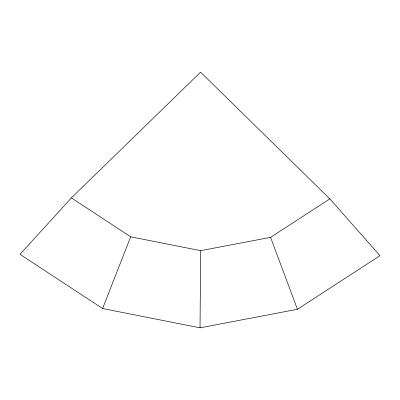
<?xml version="1.0" encoding="UTF-8"?>
<svg xmlns="http://www.w3.org/2000/svg" width="400" height="400" viewBox="0 0 400 400"><rect width="100%" height="100%" fill="white"/><g stroke="black" fill="none" stroke-linecap="round" stroke-linejoin="round"><path stroke-width="0.6" d="M200.03 327.83L200.64 250.67L270.575 237.35L329.85 198.885L380 255.7L297.435 309.28L200.03 327.83L102.605 308.53L20 254.315L71.39 197.89L200.57 72.17L329.85 198.885M102.605 308.53L130.695 236.81L71.39 197.89M130.695 236.81L200.64 250.67M270.575 237.35L297.435 309.28"/></g></svg>
